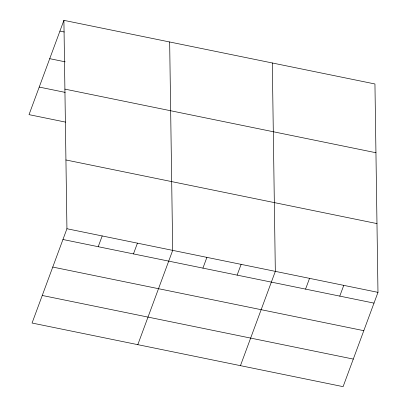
<?xml version="1.0" encoding="UTF-8"?>
<svg xmlns="http://www.w3.org/2000/svg" width="407" height="407" viewBox="0 0 407 407"><rect width="100%" height="100%" fill="white"/><g stroke="black" fill="none" stroke-linecap="round" stroke-linejoin="round"><path stroke-width="0.61" d="M63.904 20.35L66.936 228.739L32.056 323.031L343.096 386.65L377.976 292.358L374.944 83.969L63.904 20.35L29.024 114.642L65.512 122.105M98.209 246.703L102.188 235.948M133.46 253.912L137.439 243.157M137.81 344.663L172.69 250.366L169.658 41.982M202.925 268.121L206.904 257.366M237.139 275.122L241.117 264.367M240.451 365.654L275.33 271.362L272.303 62.973M305.565 289.118L309.544 278.363M339.779 296.113L343.757 285.358M59.926 31.105L64.255 31.99M49.73 58.674L65.191 61.833M64.906 89.118L375.946 152.737M39.225 87.078L65.196 92.389M65.934 159.971L376.974 223.591M66.936 228.739L377.976 292.358M62.958 239.494L373.997 303.113M52.762 267.063L363.797 330.677M42.252 295.462L353.291 359.081"/></g></svg>
